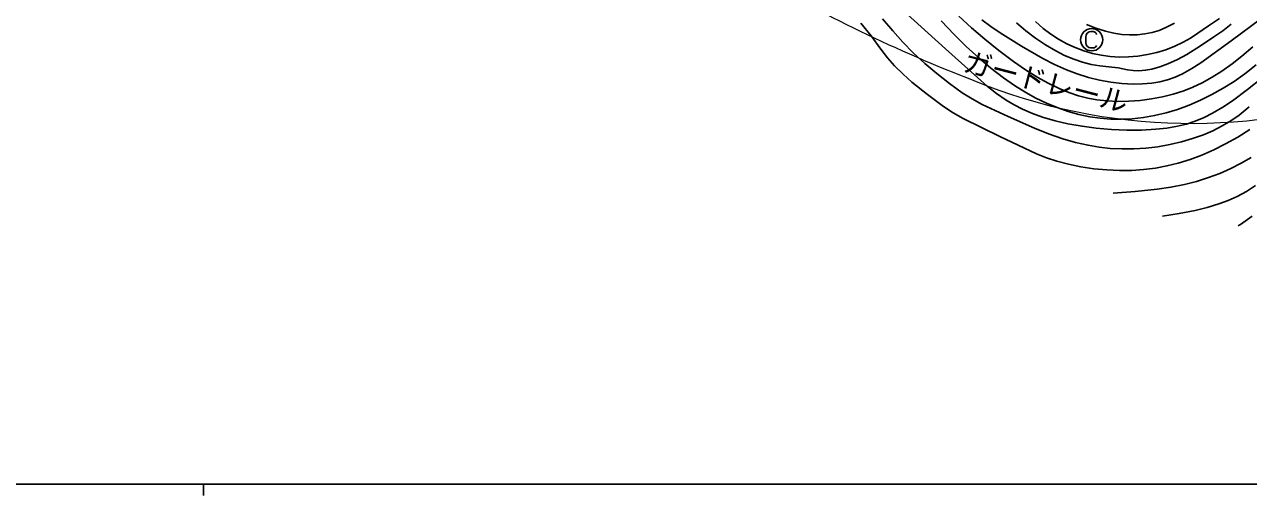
# Model space of a CAD drawing. Units: millimetres, scale not verified. Extents: x 40000 to 680000, y 20000 to 380000.
# Drawn here: x 152052 to 261049, y 204000 to 245928 of the extents above; entities that cross this region are included whole.
import ezdxf
from ezdxf.enums import TextEntityAlignment as Align

# ---------------------------------------------------------------- set-up
doc = ezdxf.new("R2010")
doc.units = ezdxf.units.MM
doc.header["$LTSCALE"] = 1000
for name, color, linetype, lineweight in [('M-BGD', 7, 'Continuous', 25), ('M-BGD-HTXT', 7, 'Continuous', 13), ('M-STR-STRC', 7, 'Continuous', 25), ('M-TTL-BAND', 7, 'Continuous', 25)]:
    doc.layers.add(name, color=color, linetype=linetype, lineweight=lineweight)
doc.styles.add('ＭＳ ゴシック', font='')
doc.styles.get('ＭＳ ゴシック').set_extended_font_data('MS Gothic')

# ---------------------------------------------------------------- blocks, each defined once
blk = doc.blocks.new('BUHIN222')
at = {"color": 7, "linetype": 'Continuous', "lineweight": 25}
blk.add_lwpolyline([(344, 548), (288, 634), (206, 690), (102, 726), (-16, 735), (-208, 699), (-355, 640), (-492, 503), (-559, 347), (-561, 144), (-471, -338), (-392, -537), (-295, -646), (-134, -722), (51, -728), (237, -693), (377, -651), (443, -593), (499, -516), (516, -442)], dxfattribs=at)
blk.add_circle((0, 0), 995, dxfattribs=at)

msp = doc.modelspace()

# ---------------------------------------------------------------- linework, layer by layer
at = {"layer": 'M-BGD'}
for points in [[(228448, 246442), (229382, 245375), (230267, 244369), (231201, 243398), (232228, 242464), (233298, 241573), (234413, 240676), (235559, 239831), (236434, 239297), (237341, 238813), (239648, 237733), (241983, 236705), (243243, 236199), (244525, 235749), (245639, 235434), (246769, 235176), (247746, 235008), (248731, 234900), (249770, 234846), (250823, 234852), (251896, 234919), (252966, 235046), (254030, 235232), (255095, 235479), (256074, 235766), (257031, 236108), (257877, 236472), (258703, 236893), (259471, 237356), (260206, 237870), (261113, 238589)], [(262224, 241152), (260953, 240129), (259626, 239139), (258757, 238555), (257851, 238020), (257095, 237638), (256308, 237309), (255524, 237058), (254721, 236865), (253764, 236703), (252782, 236599), (251507, 236533), (250220, 236527), (248847, 236585), (247485, 236702), (246228, 236868), (244973, 237095), (243828, 237363), (242702, 237689), (241802, 238007), (240919, 238383), (240173, 238762), (239458, 239195), (238611, 239796), (237791, 240452), (234054, 243775), (230346, 247116)], [(261419, 243948), (260452, 243098), (259586, 242413), (258676, 241770), (257809, 241228), (256911, 240738), (256103, 240357), (255276, 240034), (254344, 239735), (253383, 239491), (252405, 239301), (251402, 239168), (250404, 239092), (249395, 239077), (248470, 239121), (247555, 239224), (246729, 239374), (245917, 239583), (245035, 239878), (244173, 240229), (243215, 240691), (242281, 241208), (241178, 241897), (240107, 242636), (238808, 243604), (237555, 244612), (236389, 245623), (235261, 246681)], [(237308, 246341), (238096, 245735), (238923, 245175), (240823, 244008), (242745, 242897), (243773, 242363), (244838, 241878), (245801, 241523), (246793, 241221), (247785, 240983), (248794, 240802), (249779, 240684), (250773, 240626), (251603, 240633), (252434, 240701), (253141, 240815), (253831, 240988), (254507, 241234), (255171, 241541), (255987, 241997), (256790, 242516), (259502, 244466), (262133, 246431)], [(242072, 246208), (242777, 245584), (243437, 245080), (244143, 244619), (244864, 244218), (245622, 243866), (246378, 243580), (247151, 243352), (247937, 243184), (248734, 243076), (249547, 243027), (250372, 243037), (251204, 243109), (252044, 243242), (252881, 243435), (253698, 243686), (254475, 243986), (255226, 244341), (255887, 244714), (256525, 245145), (257476, 245823), (258464, 246455)], [(261161, 236570), (260102, 235909), (259011, 235300), (257965, 234778), (256889, 234309), (255857, 233922), (254796, 233589), (253787, 233333), (252754, 233134), (251712, 233006), (250666, 232937), (249546, 232926), (248425, 232976), (247263, 233091), (246111, 233266), (245031, 233489), (243968, 233771), (243056, 234066), (242164, 234418), (238899, 235962), (235648, 237567), (234763, 238068), (233902, 238626), (232477, 239688), (231074, 240808), (230284, 241502), (229530, 242244), (228898, 242963), (228305, 243730), (227436, 244917), (226523, 246060)], [(233691, 246255), (234829, 245034), (235904, 243977), (237029, 242956), (238110, 242045), (239223, 241185), (240198, 240507), (241208, 239877), (242113, 239376), (243055, 238924), (244004, 238534), (244984, 238196), (245943, 237929), (246916, 237720), (247850, 237579), (248791, 237499), (249744, 237486), (250695, 237534), (251692, 237647), (252682, 237820), (253710, 238062), (254723, 238363), (255764, 238745), (256780, 239182), (257795, 239685), (258789, 240245), (259768, 240867), (260716, 241539), (261720, 242329)], [(259489, 245952), (258757, 245368), (257974, 244821), (256782, 244017), (255560, 243266), (254730, 242823), (253862, 242427), (253162, 242164), (252449, 241960), (251877, 241853), (251293, 241806), (250780, 241824), (250259, 241904), (249433, 242065), (248600, 242166), (247816, 242238), (247029, 242372), (246253, 242572), (245492, 242830), (244674, 243174), (243880, 243575), (242968, 244113), (242084, 244705), (241216, 245366), (240377, 246079)], [(254466, 246049), (253699, 245657), (253090, 245407), (252461, 245215), (251813, 245085), (251144, 245014), (250461, 245001), (249782, 245049), (249042, 245164), (248303, 245342), (247461, 245612), (246636, 245940)], [(248998, 230921), (250960, 231060), (252927, 231259), (254133, 231439), (255334, 231678), (256420, 231957), (257492, 232295), (258497, 232673), (259488, 233111), (260405, 233580), (261291, 234100)], [(261681, 231587), (260870, 231076), (260025, 230616), (259230, 230256), (258409, 229951), (257373, 229640), (256302, 229382), (254861, 229101), (253393, 228853)], [(261387, 228851), (260331, 228136), (260222, 228065), (260114, 227993)]]:
    msp.add_lwpolyline(points, dxfattribs=at)
at = {"layer": 'M-BGD-HTXT'}
for centre, radius, start, end in [((285349, 367355), 135486, 239.58557, 248.90662), ((255932, 287937), 50815, 247.62616, 290.31323)]:
    msp.add_arc(centre, radius, start, end, dxfattribs=at)
at = {"layer": 'M-TTL-BAND'}
for p, q in [((40000, 205000), (579000, 205000)), ((168000, 205000), (168000, 204000))]:
    msp.add_line(p, q, dxfattribs=at)

# ---------------------------------------------------------------- block references
at = {"layer": 'M-STR-STRC', "rotation": 349.33904}
msp.add_blockref('BUHIN222', (247081, 244573), dxfattribs=at)

# ---------------------------------------------------------------- texts
at = {"layer": 'M-BGD-HTXT', "style": 'ＭＳ ゴシック'}
msp.add_text('ガードレール', height=1833, rotation=345.4, dxfattribs=at).set_placement((235385, 241284), align=Align.BOTTOM_LEFT)

doc.saveas('drawing.dxf')
